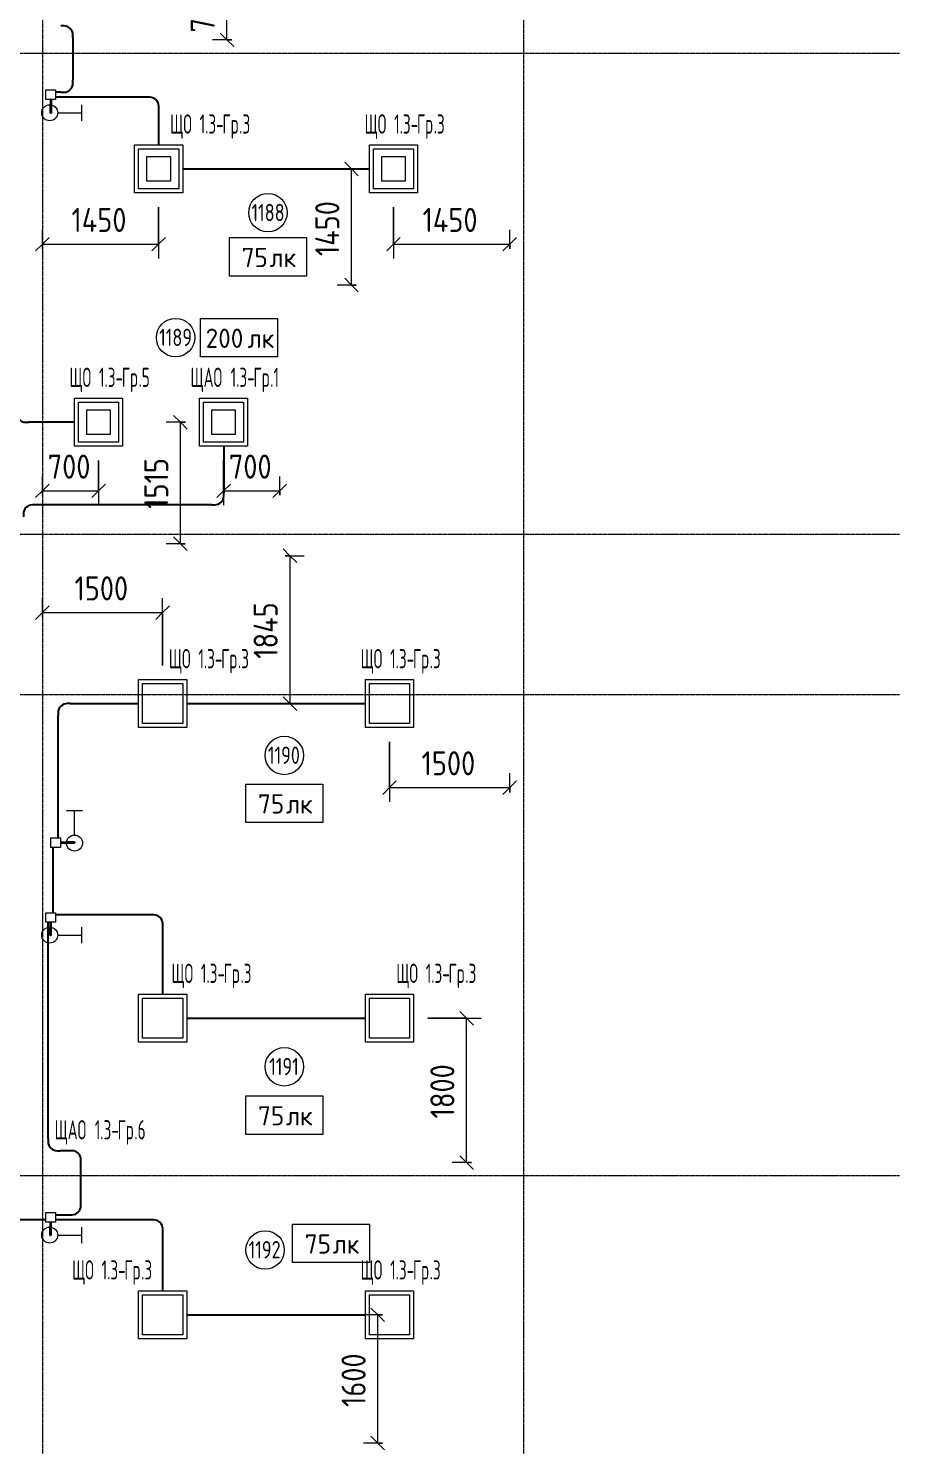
# Model space of a CAD drawing. Header units: millimetres. Extents: x -4730 to 98194, y -4296 to 93388.
# Drawn here: x 87324 to 98194, y 43133 to 60813 of the extents above; entities that cross this region are included whole.
import ezdxf

# ---------------------------------------------------------------- set-up
doc = ezdxf.new("R2010")
doc.units = ezdxf.units.MM
doc.linetypes.add('Линия сетки', pattern=[22.225, 12.7, -3.175, 3.175, -3.175])
for name, color, linetype, lineweight, true_color in [('Короба', 7, 'Continuous', 25, 0x008000), ('Соединительные детали коробов', 7, 'Continuous', 25, 0x008000), ('Типовые аннотации', 5, 'Continuous', 18, 0x0000ff)]:
    doc.layers.add(name, color=color, linetype=linetype, lineweight=lineweight, true_color=true_color)
for name, color, linetype, lineweight in [('Марки помещений', 7, 'Continuous', 9), ('Марки силовых электроприборов', 7, 'Continuous', 9), ('Оси', 7, 'Continuous', 9), ('Провода', 7, 'Continuous', 35), ('Размеры', 7, 'Continuous', 9), ('Размеры-120', 7, 'Continuous', 9)]:
    doc.layers.add(name, color=color, linetype=linetype, lineweight=lineweight)
doc.styles.add('GOST Common', font='GOST_Common.ttf', dxfattribs={"width": 0.6, "height": 240})
doc.styles.add('GOST Common_1', font='GOST_Common.ttf', dxfattribs={"width": 0.9, "height": 300})
doc.styles.add('GOST Common_2', font='GOST_Common.ttf', dxfattribs={"height": 240})
doc.styles.add('GOST Common_3', font='GOST_Common.ttf', dxfattribs={"width": 0.8, "height": 216})
doc.dimstyles.new('ADSK_Проверочный_3', dxfattribs={"dimscale": 304.8, "dimtxt": 301.714499, "dimasz": 0.556693, "dimexe": 0.590551, "dimexo": 0.590551, "dimgap": 0.19685, "dimtad": 1, "dimdec": 3, "dimrnd": 0.001, "dimdsep": 46, "dimtxsty": 'GOST Common_1', "dimblk1": 'OBLIQUE', "dimblk2": 'OBLIQUE', "dimsah": 1, "dimcen": 0.09, "dimazin": 0, "dimtfac": 1, "dimtdec": 4, "dimtix": 1, "dimtmove": 0, "dimatfit": 3, "dimfxl": 1, "dimtvp": 1, "dimtolj": 1, "dimtzin": 0, "dimarcsym": 2})

# ---------------------------------------------------------------- blocks, each defined once
blk = doc.blocks.new('M_Короб_ отвод - Плоский торец - ПВХ - Стандартная-2386742-1-й этаж')
at = {"layer": 'Соединительные детали коробов'}
for p, q in [((0, 111.95), (0, 150.05)), ((-150.05, 0), (-111.95, 0))]:
    blk.add_line(p, q, dxfattribs=at)
blk.add_arc((-111.95, 111.95), 111.95, 270, 0, dxfattribs=at)
blk = doc.blocks.new('ADSK_Марка_Помещение_1_ГОСТ21-501-2011 - Номер-85995-1-й этаж')
at = {"layer": 'Марки помещений'}
blk.add_circle((0, 0), 2, dxfattribs=at)
blk = doc.blocks.new('DIMBLOCK282-1-й этаж')
at = {"layer": 'Размеры-120'}
for p, q in [((89945, 61420), (89621, 61420)), ((89801, 61420), (89716, 61505)), ((89801, 60670), (89801, 61420)), ((89801, 61420), (89886, 61335)), ((89801, 61420), (89945, 61420)), ((89861, 60670), (89621, 60670)), ((89801, 60670), (89716, 60755)), ((89801, 60670), (89886, 60585)), ((89801, 60670), (89861, 60670))]:
    blk.add_line(p, q, dxfattribs=at)
at = {"layer": 'Размеры-120', "color": 0, "insert": (89349, 60761), "char_height": 300, "width": 681.16, "attachment_point": 1, "rotation": 90, "line_spacing_factor": 1.022761, "style": 'GOST Common_1'}
blk.add_mtext('750', dxfattribs=at)
blk = doc.blocks.new('_Oblique')
at = {"color": 0, "linetype": 'ByBlock', "lineweight": -2}
blk.add_line((-0.5, -0.5), (0.5, 0.5), dxfattribs=at)
blk = doc.blocks.new('DIMBLOCK283-1-й этаж')
at = {"layer": 'Размеры-120'}
for p, q in [((91880, 58582), (91880, 57941)), ((91880, 58121), (91880, 58582)), ((91880, 58121), (91965, 58206)), ((93330, 58061), (93330, 58301)), ((93330, 58121), (93415, 58206)), ((91880, 58121), (91795, 58036)), ((91880, 58121), (93330, 58121)), ((93330, 58121), (93245, 58036)), ((93330, 58121), (93330, 58061))]:
    blk.add_line(p, q, dxfattribs=at)
at = {"layer": 'Размеры-120', "color": 0, "insert": (92242, 58573), "char_height": 300, "width": 871.39, "attachment_point": 1, "line_spacing_factor": 1.022761, "style": 'GOST Common_1'}
blk.add_mtext('1450', dxfattribs=at)
blk = doc.blocks.new('DIMBLOCK284-1-й этаж')
at = {"layer": 'Размеры-120'}
for p, q in [((88950, 58582), (88950, 57941)), ((88950, 58121), (88950, 58582)), ((87500, 58061), (87500, 58301)), ((87500, 58121), (87585, 58206)), ((88950, 58121), (89035, 58206)), ((87500, 58121), (87415, 58036)), ((87500, 58121), (88950, 58121)), ((87500, 58121), (87500, 58061)), ((88950, 58121), (88865, 58036))]:
    blk.add_line(p, q, dxfattribs=at)
at = {"layer": 'Размеры-120', "color": 0, "insert": (87862, 58573), "char_height": 300, "width": 871.39, "attachment_point": 1, "line_spacing_factor": 1.022761, "style": 'GOST Common_1'}
blk.add_mtext('1450', dxfattribs=at)
blk = doc.blocks.new('DIMBLOCK285-1-й этаж')
at = {"layer": 'Размеры-120'}
for p, q in [((91405, 59060), (91176, 59060)), ((91356, 59060), (91271, 59145)), ((91356, 57610), (91356, 59060)), ((91356, 59060), (91441, 58975)), ((91356, 59060), (91405, 59060)), ((91356, 57610), (91271, 57695)), ((91416, 57610), (91176, 57610)), ((91356, 57610), (91441, 57525)), ((91356, 57610), (91416, 57610))]:
    blk.add_line(p, q, dxfattribs=at)
at = {"layer": 'Размеры-120', "color": 0, "insert": (90904, 57972), "char_height": 300, "width": 871.39, "attachment_point": 1, "rotation": 90, "line_spacing_factor": 1.022761, "style": 'GOST Common_1'}
blk.add_mtext('1450', dxfattribs=at)
blk = doc.blocks.new('DIMBLOCK286-1-й этаж')
at = {"layer": 'Размеры-120'}
for p, q in [((89285, 55900), (89042, 55900)), ((89222, 55900), (89137, 55985)), ((89222, 54385), (89222, 55900)), ((89222, 55900), (89307, 55815)), ((89222, 55900), (89285, 55900)), ((89222, 54385), (89137, 54470)), ((89282, 54385), (89042, 54385)), ((89222, 54385), (89307, 54300)), ((89222, 54385), (89282, 54385))]:
    blk.add_line(p, q, dxfattribs=at)
at = {"layer": 'Размеры-120', "color": 0, "insert": (88770, 54820), "char_height": 300, "width": 773.21, "attachment_point": 1, "rotation": 90, "line_spacing_factor": 1.022761, "style": 'GOST Common_1'}
blk.add_mtext('1515', dxfattribs=at)
blk = doc.blocks.new('DIMBLOCK287-1-й этаж')
at = {"layer": 'Размеры-120'}
for p, q in [((88200, 55422), (88200, 54864)), ((88200, 55044), (88200, 55422)), ((87500, 54984), (87500, 55224)), ((87500, 55044), (87415, 54959)), ((87500, 55044), (87585, 55129)), ((87500, 55044), (88200, 55044)), ((87500, 55044), (87500, 54984)), ((88200, 55044), (88115, 54959)), ((88200, 55044), (88285, 55129))]:
    blk.add_line(p, q, dxfattribs=at)
at = {"layer": 'Размеры-120', "color": 0, "insert": (87566, 55496), "char_height": 300, "width": 681.16, "attachment_point": 1, "line_spacing_factor": 1.022761, "style": 'GOST Common_1'}
blk.add_mtext('700', dxfattribs=at)
blk = doc.blocks.new('DIMBLOCK288-1-й этаж')
at = {"layer": 'Размеры-120'}
for p, q in [((89760, 55422), (89760, 54864)), ((89760, 55044), (89760, 55422)), ((90460, 54990), (90460, 55224)), ((89760, 55044), (89675, 54959)), ((89760, 55044), (89845, 55129)), ((89760, 55044), (90460, 55044)), ((90460, 55044), (90375, 54959)), ((90460, 55044), (90545, 55129)), ((90460, 55044), (90460, 54990))]:
    blk.add_line(p, q, dxfattribs=at)
at = {"layer": 'Размеры-120', "color": 0, "insert": (89826, 55496), "char_height": 300, "width": 681.16, "attachment_point": 1, "line_spacing_factor": 1.022761, "style": 'GOST Common_1'}
blk.add_mtext('700', dxfattribs=at)
blk = doc.blocks.new('DIMBLOCK289-1-й этаж')
at = {"layer": 'Размеры-120'}
for p, q in [((91830, 51912), (91830, 51163)), ((91830, 51343), (91830, 51912)), ((93330, 51283), (93330, 51523)), ((91830, 51343), (91745, 51258)), ((91830, 51343), (91915, 51428)), ((91830, 51343), (93330, 51343)), ((93330, 51343), (93245, 51258)), ((93330, 51343), (93415, 51428)), ((93330, 51343), (93330, 51283))]:
    blk.add_line(p, q, dxfattribs=at)
at = {"layer": 'Размеры-120', "color": 0, "insert": (92230, 51795), "char_height": 300, "width": 840.71, "attachment_point": 1, "line_spacing_factor": 1.022761, "style": 'GOST Common_1'}
blk.add_mtext('1500', dxfattribs=at)
blk = doc.blocks.new('DIMBLOCK290-1-й этаж')
at = {"layer": 'Размеры-120'}
for p, q in [((87500, 53465), (87500, 53705)), ((87500, 53525), (87585, 53610)), ((89000, 52867), (89000, 53705)), ((89000, 53525), (89085, 53610)), ((87500, 53525), (87415, 53440)), ((87500, 53525), (89000, 53525)), ((87500, 53525), (87500, 53465)), ((89000, 53525), (88915, 53440)), ((89000, 53525), (89000, 52867))]:
    blk.add_line(p, q, dxfattribs=at)
at = {"layer": 'Размеры-120', "color": 0, "insert": (87900, 53977), "char_height": 300, "width": 840.71, "attachment_point": 1, "line_spacing_factor": 1.022761, "style": 'GOST Common_1'}
blk.add_mtext('1500', dxfattribs=at)
blk = doc.blocks.new('DIMBLOCK291-1-й этаж')
at = {"layer": 'Размеры-120'}
for p, q in [((90587, 54235), (90502, 54320)), ((90527, 54235), (90767, 54235)), ((90587, 54235), (90527, 54235)), ((90587, 54235), (90587, 52390)), ((90587, 54235), (90672, 54150)), ((89480, 52390), (90767, 52390)), ((90587, 52390), (89480, 52390)), ((90587, 52390), (90502, 52475)), ((90587, 52390), (90672, 52305))]:
    blk.add_line(p, q, dxfattribs=at)
at = {"layer": 'Размеры-120', "color": 0, "insert": (90135, 52949), "char_height": 300, "width": 871.39, "attachment_point": 1, "rotation": 90, "line_spacing_factor": 1.022761, "style": 'GOST Common_1'}
blk.add_mtext('1845', dxfattribs=at)
blk = doc.blocks.new('DIMBLOCK292-1-й этаж')
at = {"layer": 'Размеры-120'}
for p, q in [((92310, 48465), (92972, 48465)), ((92792, 48465), (92310, 48465)), ((92792, 48465), (92707, 48550)), ((92792, 46665), (92792, 48465)), ((92792, 48465), (92877, 48380)), ((92792, 46665), (92707, 46750)), ((92852, 46665), (92612, 46665)), ((92792, 46665), (92877, 46580)), ((92792, 46665), (92852, 46665))]:
    blk.add_line(p, q, dxfattribs=at)
at = {"layer": 'Размеры-120', "color": 0, "insert": (92340, 47215), "char_height": 300, "width": 840.71, "attachment_point": 1, "rotation": 90, "line_spacing_factor": 1.022761, "style": 'GOST Common_1'}
blk.add_mtext('1800', dxfattribs=at)
blk = doc.blocks.new('DIMBLOCK293-1-й этаж')
at = {"layer": 'Размеры-120'}
for p, q in [((91744, 44765), (91504, 44765)), ((91684, 44765), (91599, 44850)), ((91684, 43165), (91684, 44765)), ((91684, 44765), (91769, 44680)), ((91684, 44765), (91744, 44765)), ((91744, 43165), (91504, 43165)), ((91684, 43165), (91599, 43250)), ((91684, 43165), (91769, 43080)), ((91684, 43165), (91744, 43165))]:
    blk.add_line(p, q, dxfattribs=at)
at = {"layer": 'Размеры-120', "color": 0, "insert": (91232, 43615), "char_height": 300, "width": 840.71, "attachment_point": 1, "rotation": 90, "line_spacing_factor": 1.022761, "style": 'GOST Common_1'}
blk.add_mtext('1600', dxfattribs=at)
blk = doc.blocks.new('Морка помещения_освещённость_ - Морка помещения_освещённость_-1484368-1-й этаж')
at = {"layer": 'Марки помещений', "color": 190, "true_color": 0x8000ff}
for p, q in [((-4, 0), (-4, 4)), ((-4, 4), (4, 4)), ((4, 4), (4, 0)), ((4, 0), (-4, 0))]:
    blk.add_line(p, q, dxfattribs=at)

msp = doc.modelspace()

# ---------------------------------------------------------------- linework, layer by layer
at = {"layer": 'Короба'}
for p, q in [((87880, 60694.6376), (87880, 60166.2376)), ((87729.95, 60016.1876), (87663.7621, 60016.1876)), ((88802.214, 59953.1876), (87663.7621, 59953.1876)), ((88952.264, 59357.5), (88952.264, 59803.1376)), ((89249.764, 59060), (91584.764, 59060)), ((87904.764, 55900), (87330.05, 55900)), ((89762.264, 55602.5), (89762.264, 55019.4453)), ((89612.214, 54869.3953), (87412.314, 54869.3953)), ((87846.2932, 52390), (88704.764, 52390)), ((89299.764, 52390), (91534.764, 52390)), ((87696.2432, 50716.2218), (87696.2432, 52239.95)), ((87633.2432, 49781.3713), (87633.2432, 50596.2218)), ((88852.214, 49752.8713), (87661.7432, 49752.8713)), ((87570.2432, 46962.9213), (87570.2432, 49661.3713)), ((89002.264, 48762.5), (89002.264, 49602.8213)), ((89299.764, 48465), (91534.764, 48465)), ((87829.95, 46812.8713), (87720.2932, 46812.8713)), ((87980, 46162.9213), (87980, 46662.8213)), ((87661.7432, 46012.8713), (87829.95, 46012.8713)), ((87541.7432, 45949.8713), (84561.7432, 45949.8713)), ((88852.214, 45949.8713), (87661.7432, 45949.8713)), ((89002.264, 45062.5), (89002.264, 45799.8213)), ((89299.764, 44765), (91534.764, 44765))]:
    msp.add_line(p, q, dxfattribs=at)
at = {"layer": 'Оси', "linetype": 'Линия сетки'}
for p, q in [((87500, 93388.3703), (87500, -3096.3487)), ((93500, 93388.3703), (93500, -3096.3487)), ((98194.2682, 60500), (-3530.0173, 60500)), ((98194.2682, 54500), (-3530.0173, 54500)), ((98194.2682, 52500), (-3530.0173, 52500)), ((98194.2682, 46500), (-3530.0173, 46500))]:
    msp.add_line(p, q, dxfattribs=at)
at = {"layer": 'Провода', "flags": 128}
for points in [[(87603.7608, 59924.6876), (87603.7573, 59760), (87603.7573, 59859.1364)], [(87724.7432, 50656.2225), (87900, 50656.2239), (87800.1558, 50656.2239)], [(87601.7419, 49661.3713), (87601.7384, 49501.5022), (87601.7384, 49600.8848)], [(87601.7419, 45921.3713), (87601.7384, 45760), (87601.7384, 45859.3826)]]:
    msp.add_lwpolyline(points, dxfattribs=at)
at = {"layer": 'Типовые аннотации', "color": 7}
for p, q in [((87543.7621, 60044.6876), (87663.7621, 60044.6876)), ((87543.7621, 59924.6876), (87543.7621, 60044.6876)), ((87663.7621, 60044.6876), (87663.7621, 59924.6876)), ((87663.7621, 59924.6876), (87543.7621, 59924.6876))]:
    msp.add_line(p, q, dxfattribs=at)
at = {"layer": 'Типовые аннотации'}
for p, q in [((87690.6433, 59760), (87990.6433, 59760)), ((87990.6433, 59660), (87990.6433, 59860)), ((88650, 59360), (89250, 59360)), ((88650, 58760), (88650, 59360)), ((88700, 59310), (89200, 59310)), ((88700, 58810), (88700, 59310)), ((89200, 59310), (89200, 58810)), ((89250, 59360), (89250, 58760)), ((91580, 59360), (92180, 59360)), ((91580, 58760), (91580, 59360)), ((91630, 59310), (92130, 59310)), ((91630, 58810), (91630, 59310)), ((92130, 59310), (92130, 58810)), ((92180, 59360), (92180, 58760)), ((88800, 59210), (88800, 58910)), ((89100, 59210), (88800, 59210)), ((89100, 58910), (89100, 59210)), ((91730, 59210), (91730, 58910)), ((92030, 59210), (91730, 59210)), ((92030, 58910), (92030, 59210)), ((88800, 58910), (89100, 58910)), ((91730, 58910), (92030, 58910)), ((89250, 58760), (88650, 58760)), ((89200, 58810), (88700, 58810)), ((92180, 58760), (91580, 58760)), ((92130, 58810), (91630, 58810)), ((87900, 56200), (88500, 56200)), ((87900, 55600), (87900, 56200)), ((87950, 56150), (88450, 56150)), ((87950, 55650), (87950, 56150)), ((88050, 56050), (88050, 55750)), ((88350, 56050), (88050, 56050)), ((88350, 55750), (88350, 56050)), ((88450, 56150), (88450, 55650)), ((88500, 56200), (88500, 55600)), ((88050, 55750), (88350, 55750)), ((88500, 55600), (87900, 55600)), ((88450, 55650), (87950, 55650)), ((88700, 52690), (89300, 52690)), ((88700, 52090), (88700, 52690)), ((89300, 52690), (89300, 52090)), ((91530, 52690), (92130, 52690)), ((91530, 52090), (91530, 52690)), ((92130, 52690), (92130, 52090)), ((88750, 52640), (89250, 52640)), ((88750, 52140), (88750, 52640)), ((89250, 52640), (89250, 52140)), ((91580, 52640), (92080, 52640)), ((91580, 52140), (91580, 52640)), ((92080, 52640), (92080, 52140)), ((89300, 52090), (88700, 52090)), ((89250, 52140), (88750, 52140)), ((92130, 52090), (91530, 52090)), ((92080, 52140), (91580, 52140)), ((88000, 51050.6433), (87800, 51050.6433)), ((87900, 50750.6433), (87900, 51050.6433)), ((87990.6433, 49401.5022), (87990.6433, 49601.5022)), ((87690.6433, 49501.5022), (87990.6433, 49501.5022)), ((88700, 48765), (89300, 48765)), ((88700, 48165), (88700, 48765)), ((88750, 48715), (89250, 48715)), ((88750, 48215), (88750, 48715)), ((89250, 48715), (89250, 48215)), ((89300, 48765), (89300, 48165)), ((91530, 48765), (92130, 48765)), ((91530, 48165), (91530, 48765)), ((91580, 48715), (92080, 48715)), ((91580, 48215), (91580, 48715)), ((92080, 48715), (92080, 48215)), ((92130, 48765), (92130, 48165)), ((89300, 48165), (88700, 48165)), ((89250, 48215), (88750, 48215)), ((92130, 48165), (91530, 48165)), ((92080, 48215), (91580, 48215)), ((87990.6433, 45660), (87990.6433, 45860)), ((87690.6433, 45760), (87990.6433, 45760)), ((88700, 45065), (89300, 45065)), ((88700, 44465), (88700, 45065)), ((88750, 45015), (89250, 45015)), ((88750, 44515), (88750, 45015)), ((89250, 45015), (89250, 44515)), ((89300, 45065), (89300, 44465)), ((91530, 45065), (92130, 45065)), ((91530, 44465), (91530, 45065)), ((91580, 45015), (92080, 45015)), ((91580, 44515), (91580, 45015)), ((92080, 45015), (92080, 44515)), ((92130, 45065), (92130, 44465)), ((89300, 44465), (88700, 44465)), ((89250, 44515), (88750, 44515)), ((92130, 44465), (91530, 44465)), ((92080, 44515), (91580, 44515))]:
    msp.add_line(p, q, dxfattribs=at)
at = {"layer": 'Типовые аннотации', "color": 1, "true_color": 0xff0000}
for p, q in [((89460, 56200), (90060, 56200)), ((89460, 55600), (89460, 56200)), ((89510, 56150), (90010, 56150)), ((89510, 55650), (89510, 56150)), ((89610, 56050), (89610, 55750)), ((89910, 56050), (89610, 56050)), ((89910, 55750), (89910, 56050)), ((90010, 56150), (90010, 55650)), ((90060, 56200), (90060, 55600)), ((89610, 55750), (89910, 55750)), ((90060, 55600), (89460, 55600)), ((90010, 55650), (89510, 55650))]:
    msp.add_line(p, q, dxfattribs=at)
at = {"layer": 'Типовые аннотации', "color": 16, "true_color": 0x800000}
for p, q in [((87604.7432, 50716.2218), (87724.7432, 50716.2218)), ((87604.7432, 50596.2218), (87604.7432, 50716.2218)), ((87724.7432, 50596.2218), (87604.7432, 50596.2218)), ((87724.7432, 50716.2218), (87724.7432, 50596.2218)), ((87541.7432, 49781.3713), (87661.7432, 49781.3713)), ((87541.7432, 49661.3713), (87541.7432, 49781.3713)), ((87661.7432, 49781.3713), (87661.7432, 49661.3713)), ((87661.7432, 49661.3713), (87541.7432, 49661.3713)), ((87541.7432, 46041.3713), (87661.7432, 46041.3713)), ((87541.7432, 45921.3713), (87541.7432, 46041.3713)), ((87661.7432, 46041.3713), (87661.7432, 45921.3713)), ((87661.7432, 45921.3713), (87541.7432, 45921.3713))]:
    msp.add_line(p, q, dxfattribs=at)
at = {"layer": 'Типовые аннотации'}
for centre in [(87590.6433, 59760), (87900, 50650.6433), (87590.6433, 49501.5022), (87590.6433, 45760)]:
    msp.add_circle(centre, 100, dxfattribs=at)

# ---------------------------------------------------------------- block references
at = {"layer": 'Марки помещений', "xscale": 120, "yscale": 120, "zscale": 120}
for p in [(90313.214, 58513.5499), (89161.1012, 56955.5053), (90518.2052, 51743.248), (90518.2052, 47859.4754), (90277.8295, 45574.2732)]:
    msp.add_blockref('ADSK_Марка_Помещение_1_ГОСТ21-501-2011 - Номер-85995-1-й этаж', p, dxfattribs=at)
at = {"layer": 'Марки помещений', "color": 190, "true_color": 0x8000ff, "xscale": 120, "yscale": 120, "zscale": 120}
for p in [(90313.214, 57723.5341), (89952.6062, 56715.5053), (90518.2052, 50906.7225), (90518.2052, 47016.3637), (91101.3953, 45417.5162)]:
    msp.add_blockref('Морка помещения_освещённость_ - Морка помещения_освещённость_-1484368-1-й этаж', p, dxfattribs=at)
at = {"layer": 'Соединительные детали коробов'}
for p, rotation in [((87880, 60844.6876), 90), ((88952.264, 59953.1876), 90), ((87180, 55900), 270), ((87262.264, 54869.3953), 180), ((87696.2432, 52390), 180), ((89002.264, 49752.8713), 90), ((87570.2432, 46812.8713), 270), ((87980, 46812.8713), 90), ((89002.264, 45949.8713), 90)]:
    msp.add_blockref('M_Короб_ отвод - Плоский торец - ПВХ - Стандартная-2386742-1-й этаж', p, dxfattribs=dict(at, rotation=rotation))
for p in [(87880, 60016.1876), (89762.264, 54869.3953), (87980, 46012.8713)]:
    msp.add_blockref('M_Короб_ отвод - Плоский торец - ПВХ - Стандартная-2386742-1-й этаж', p, dxfattribs=at)

# ---------------------------------------------------------------- texts
at = {"layer": 'Марки помещений', "char_height": 216, "attachment_point": 1, "style": 'GOST Common_3'}
for s, insert, width in [('1188', (90107.9381, 58624.3371), 507.9492), ('1189', (88955.8253, 57066.2925), 507.9492), ('1190', (90312.9293, 51854.0352), 507.9492), ('1191', (90328.7693, 47970.2626), 469.4682), ('1192', (90072.5535, 45685.0604), 507.9492)]:
    msp.add_mtext(s, dxfattribs=dict(at, insert=insert, width=width))
at = {"layer": 'Марки помещений', "color": 190, "true_color": 0x8000ff, "char_height": 240, "attachment_point": 1, "style": 'GOST Common_2'}
for s, insert, width in [('75', (89984.7302, 58075.246), 423.291), ('лк', (90333.9802, 58075.246), 413.67075), ('200', (89536.5223, 57067.2172), 634.9365), ('лк', (90060.3973, 57067.2172), 413.67075), ('75', (90189.7213, 51258.4345), 423.291), ('лк', (90538.9713, 51258.4345), 413.67075), ('75', (90189.7213, 47368.0757), 423.291), ('лк', (90538.9713, 47368.0757), 413.67075), ('75', (90772.9114, 45769.2281), 423.291), ('лк', (91122.1614, 45769.2281), 413.67075)]:
    msp.add_mtext(s, dxfattribs=dict(at, insert=insert, width=width))
at = {"layer": 'Марки силовых электроприборов', "char_height": 240, "attachment_point": 1, "style": 'GOST Common'}
for s, insert, width in [('ЩО', (89093.2298, 59740.1824), 340.55685), (' 1.3-', (89374.2173, 59740.1824), 450.2277), ('Гр', (89745.6923, 59740.1824), 253.9746), ('.3', (89955.2423, 59740.1824), 173.1645), ('ЩО', (91519.2853, 59740.1824), 340.55685), (' 1.3-', (91800.2728, 59740.1824), 450.2277), ('Гр', (92171.7478, 59740.1824), 253.9746), ('.3', (92381.2978, 59740.1824), 173.1645), ('ЩО', (87837.1253, 56580.1824), 340.55685), (' 1.3-', (88118.1128, 56580.1824), 450.2277), ('Гр', (88489.5878, 56580.1824), 253.9746), ('.5', (88699.1378, 56580.1824), 178.93665), ('ЩАО', (89347.0853, 56580.1824), 502.17705), (' 1.3-', (89761.4228, 56580.1824), 450.2277), ('Гр', (90132.8978, 56580.1824), 253.9746), ('.1', (90342.4478, 56580.1824), 138.5316), ('ЩО', (89077.4979, 53070.1824), 340.55685), (' 1.3-', (89358.4854, 53070.1824), 450.2277), ('Гр', (89729.9604, 53070.1824), 253.9746), ('.3', (89939.5104, 53070.1824), 173.1645), ('ЩО', (91469.2853, 53070.1824), 340.55685), (' 1.3-', (91750.2728, 53070.1824), 450.2277), ('Гр', (92121.7478, 53070.1824), 253.9746), ('.3', (92331.2978, 53070.1824), 173.1645), ('ЩО', (89108.9811, 49145.1824), 340.55685), (' 1.3-', (89389.9686, 49145.1824), 450.2277), ('Гр', (89761.4436, 49145.1824), 253.9746), ('.3', (89970.9936, 49145.1824), 173.1645), ('ЩО', (91913.7839, 49145.1824), 340.55685), (' 1.3-', (92194.7714, 49145.1824), 450.2277), ('Гр', (92566.2464, 49145.1824), 253.9746), ('.3', (92775.7964, 49145.1824), 173.1645), ('ЩАО', (87651.8176, 47193.1406), 502.17705), (' 1.3-', (88066.1551, 47193.1406), 450.2277), ('Гр', (88437.6301, 47193.1406), 253.9746), ('.6', (88647.1801, 47193.1406), 178.93665), ('ЩО', (87869.7774, 45445.1824), 340.55685), (' 1.3-', (88150.7649, 45445.1824), 450.2277), ('Гр', (88522.2399, 45445.1824), 253.9746), ('.3', (88731.7899, 45445.1824), 173.1645), ('ЩО', (91469.2853, 45445.1824), 340.55685), (' 1.3-', (91750.2728, 45445.1824), 450.2277), ('Гр', (92121.7478, 45445.1824), 253.9746), ('.3', (92331.2978, 45445.1824), 173.1645)]:
    msp.add_mtext(s, dxfattribs=dict(at, insert=insert, width=width))

# ---------------------------------------------------------------- dimensions: what is measured, and where the dimension line sits
at = {"layer": 'Размеры'}
for base, p1, p2, override, picture, middle in [((89801.1098, 61420), (89681.1279, 60670), (90124.764, 61420), {"dimpost": '<>', "dimfxl": 871.385669}, 'DIMBLOCK282-1-й этаж', (89591.1098, 61045)), ((91356.0258, 59060), (91236.044, 57610), (91584.764, 59060), {"dimpost": '<>', "dimfxl": 1491.343574}, 'DIMBLOCK285-1-й этаж', (91146.0258, 58335)), ((89222.0637, 55900), (89102.0818, 54385), (89464.764, 55900), {"dimpost": '<>', "dimfxl": 1557.807231}, 'DIMBLOCK286-1-й этаж', (89012.0637, 55142.5)), ((90587.0696, 52390), (90707.0515, 54235), (89299.764, 52390), {"dimpost": '<>', "dimfxl": 2320.448898}, 'DIMBLOCK291-1-й этаж', (90377.0696, 53312.5)), ((92792.0917, 48465), (92672.1098, 46665), (92129.764, 48465), {"dimpost": '<>', "dimfxl": 1879.93059}, 'DIMBLOCK292-1-й этаж', (92582.0917, 47565)), ((91684.1645, 44765), (91564.1827, 43165), (91564.1827, 44765), {"dimpost": '<>', "dimfxl": 1600}, 'DIMBLOCK293-1-й этаж', (91474.1645, 43965))]:
    dim = msp.add_linear_dim(base=base, p1=p1, p2=p2, angle=90, dimstyle='ADSK_Проверочный_3', override=override, dxfattribs=at)
    dim.commit()
    dim.dimension.update_dxf_attribs({"geometry": picture, "text_midpoint": middle})
for base, p1, p2, override, picture, middle in [((88950, 58121.0859), (87500, 58241.0678), (88950, 58762.5), {"dimpost": '<>', "dimfxl": 1540.906071}, 'DIMBLOCK284-1-й этаж', (88225, 58331.0859)), ((93330, 58121.0859), (91880, 58762.5), (93330, 58241.0678), {"dimpost": '<>', "dimfxl": 1540.906071}, 'DIMBLOCK283-1-й этаж', (92605, 58331.0859)), ((88200, 55044.1164), (87500, 55164.0983), (88200, 55602.5), {"dimpost": '<>', "dimfxl": 825.951612}, 'DIMBLOCK287-1-й этаж', (87850, 55254.1164)), ((90460, 55044.1164), (89760, 55602.5), (90460, 55170), {"dimpost": '<>', "dimfxl": 822.834279}, 'DIMBLOCK288-1-й этаж', (90110, 55254.1164)), ((89000, 53524.908), (87500, 53644.8899), (89000, 52687.5), {"dimpost": '<>', "dimfxl": 1779.493002}, 'DIMBLOCK290-1-й этаж', (88250, 53734.908)), ((93330, 51342.7963), (91830, 52092.5), (93330, 51462.7781), {"dimpost": '<>', "dimfxl": 1626.821939}, 'DIMBLOCK289-1-й этаж', (92580, 51552.7963))]:
    dim = msp.add_linear_dim(base=base, p1=p1, p2=p2, dimstyle='ADSK_Проверочный_3', override=override, dxfattribs=at)
    dim.commit()
    dim.dimension.update_dxf_attribs({"geometry": picture, "text_midpoint": middle})

doc.saveas('drawing.dxf')
